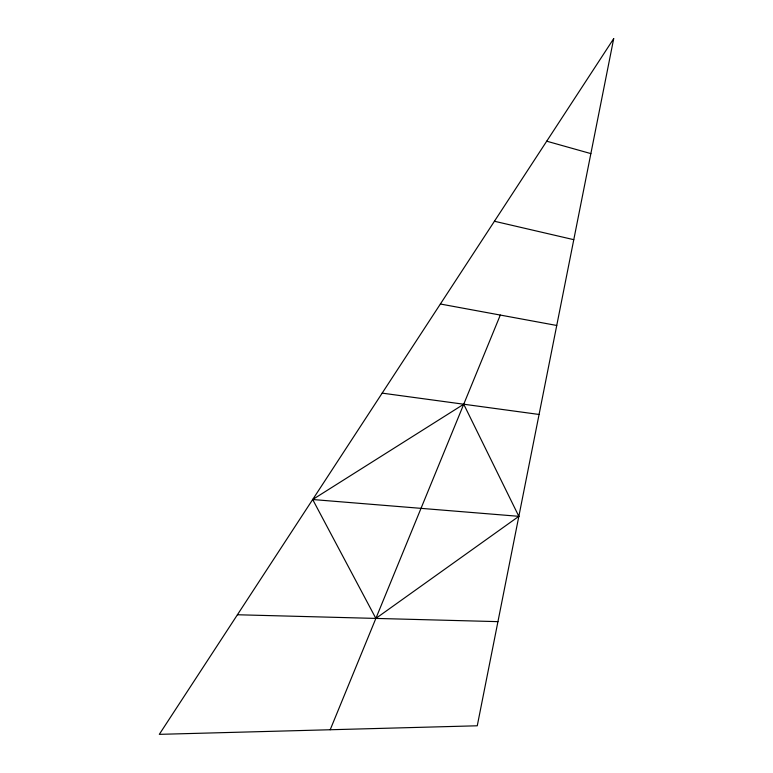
<?xml version="1.0" encoding="UTF-8"?>
<svg xmlns="http://www.w3.org/2000/svg" width="773" height="773" viewBox="0 0 773 773"><rect width="100%" height="100%" fill="white"/><g stroke="black" fill="none" stroke-linecap="round" stroke-linejoin="round"><path stroke-width="1.16" d="M330.197 729.751L500.305 315.065M518.847 516.325L375.871 618.41L312.688 499.522L463.732 404.221L518.847 516.325L312.688 499.522M237.417 614.757L497.938 621.637M382.171 393.138L539.071 414.463M440.378 304.011L556.744 325.472M494.43 221.252L573.779 239.678M546.714 141.198L590.862 153.605M613.694 38.65L477.26 725.789L159.306 734.35L613.694 38.65"/></g></svg>
